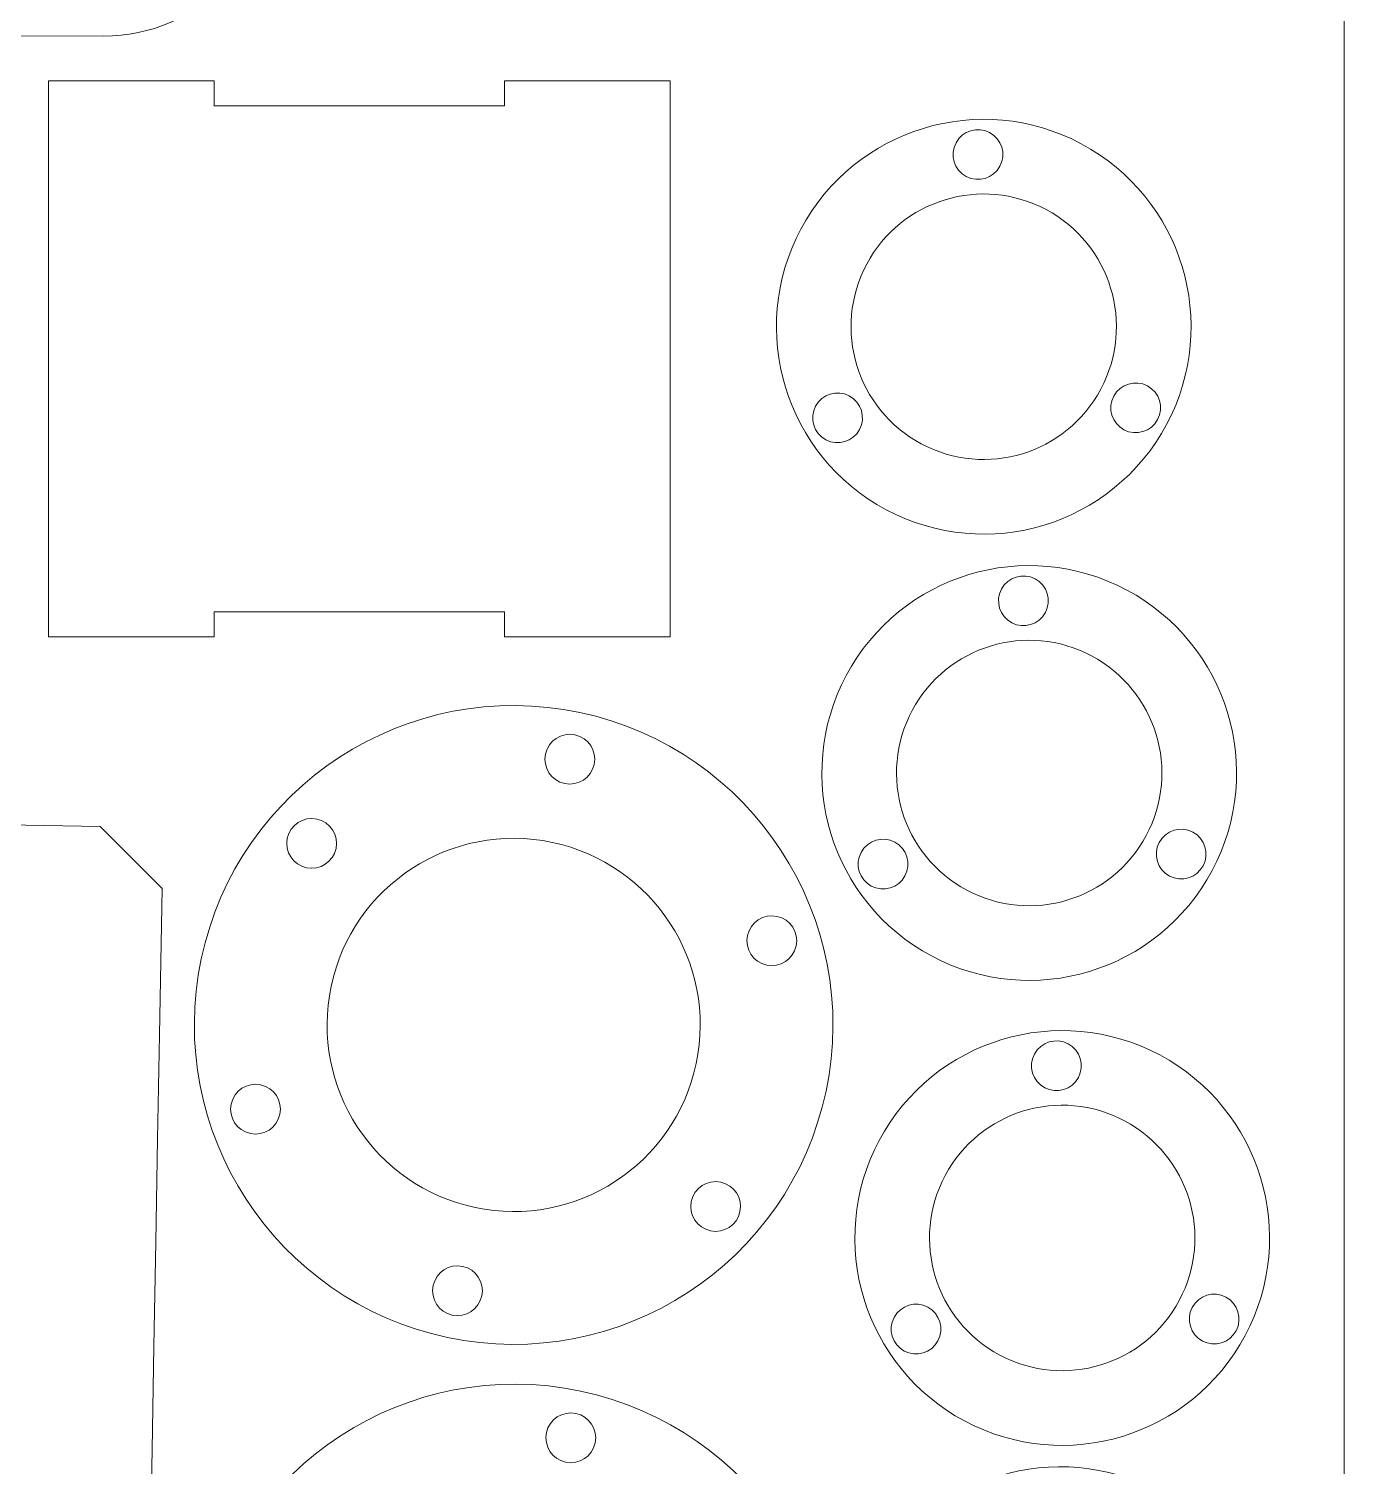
# Model space of a CAD drawing. Header units: millimetres. Extents: x -827 to 468, y -1652 to 1182.
# Drawn here: x 264.8 to 423.5, y 7.2 to 180.5 of the extents above; entities that cross this region are included whole.
import ezdxf

# ---------------------------------------------------------------- set-up
doc = ezdxf.new("R2010")
doc.units = ezdxf.units.MM
doc.header["$MEASUREMENT"] = 0
doc.layers.add('layer 1', color=7, linetype='Continuous')

msp = doc.modelspace()

# ---------------------------------------------------------------- linework, layer by layer
at = {"layer": 'layer 1', "color": 250, "lineweight": 20}
msp.add_lwpolyline([(-826.5205, -390.3173), (423.4795, -390.3173), (423.4795, 609.6827), (-826.5205, 609.6827), (-826.5205, -390.3173)], close=True, dxfattribs=at)
for points, knots in [([(142.1619, 221.0992), (142.1619, 221.0992), (273.9243, 220.9476), (273.9243, 220.9476), (273.9243, 220.9476), (285.275, 220.9345), (294.5512, 211.637), (294.5381, 200.2863), (294.5381, 200.2863), (294.5381, 200.2863), (294.5381, 200.2863), (294.5381, 200.2863), (294.5381, 200.2863), (294.525, 188.9357), (285.2274, 179.6541), (273.8768, 179.6726), (273.8768, 179.6726), (273.8768, 179.6726), (253.9306, 179.705), (253.9306, 179.705), (253.9306, 179.705), (249.2756, 179.7525), (245.6248, 178.2379), (242.9113, 175.2653), (242.9113, 175.2653), (242.9113, 175.2653), (237.4868, 169.7354), (237.4868, 169.7354), (237.4868, 169.7354), (234.2256, 166.7553), (230.3712, 165.0006), (225.7113, 164.9101), (225.7113, 164.9101), (225.7113, 164.9101), (198.336, 165.1734), (198.336, 165.1734), (198.336, 165.1734), (195.0648, 165.1898), (192.1624, 166.3399), (189.6616, 168.724), (189.6616, 168.724), (189.6616, 168.724), (182.3327, 175.9904), (182.3327, 175.9904), (182.3327, 175.9904), (179.36, 178.5258), (175.9688, 179.6141), (172.3135, 179.7895), (172.3135, 179.7895), (172.3135, 179.7895), (142.1143, 179.8242), (142.1143, 179.8242), (142.1143, 179.8242), (133.2925, 179.8344), (125.7246, 185.4535), (122.7963, 193.2856), (122.7963, 193.2856), (124.8064, 192.4183), (127.0537, 192.0207), (129.3877, 192.2211), (129.3877, 192.2211), (136.9288, 192.8686), (142.5173, 199.5068), (141.8698, 207.0479), (141.8698, 207.0479), (141.3933, 212.5977), (137.6722, 217.0895), (132.7345, 218.817), (132.7345, 218.817), (135.5655, 220.2779), (138.7719, 221.1031), (142.1619, 221.0992)], [0, 0, 0, 0, 0.05263158, 0.05263158, 0.05263158, 0.05263158, 0.10526316, 0.10526316, 0.10526316, 0.10526316, 0.15789474, 0.15789474, 0.15789474, 0.15789474, 0.21052632, 0.21052632, 0.21052632, 0.21052632, 0.26315789, 0.26315789, 0.26315789, 0.26315789, 0.31578947, 0.31578947, 0.31578947, 0.31578947, 0.36842105, 0.36842105, 0.36842105, 0.36842105, 0.42105263, 0.42105263, 0.42105263, 0.42105263, 0.47368421, 0.47368421, 0.47368421, 0.47368421, 0.52631579, 0.52631579, 0.52631579, 0.52631579, 0.57894737, 0.57894737, 0.57894737, 0.57894737, 0.63157895, 0.63157895, 0.63157895, 0.63157895, 0.68421053, 0.68421053, 0.68421053, 0.68421053, 0.73684211, 0.73684211, 0.73684211, 0.73684211, 0.78947368, 0.78947368, 0.78947368, 0.78947368, 0.84210526, 0.84210526, 0.84210526, 0.84210526, 0.89473684, 0.89473684, 0.89473684, 0.89473684, 1, 1, 1, 1]), ([(278.9303, -34.2065), (278.9303, -34.2065), (279.5597, 1.0118), (279.5597, 1.0118), (279.5597, 1.0118), (279.5597, 1.0118), (279.7069, 9.2469), (279.7069, 9.2469), (279.7069, 9.2469), (279.7069, 9.2469), (279.9302, 21.7449), (279.9302, 21.7449), (279.9302, 21.7449), (279.9302, 21.7449), (280.1536, 34.2429), (280.1536, 34.2429), (280.1536, 34.2429), (280.1536, 34.2429), (280.3769, 46.7409), (280.3769, 46.7409), (280.3769, 46.7409), (280.3769, 46.7409), (280.6003, 59.2389), (280.6003, 59.2389), (280.6003, 59.2389), (280.6003, 59.2389), (280.7581, 68.0699), (280.7581, 68.0699), (280.7581, 68.0699), (280.7581, 68.0699), (280.9159, 76.9009), (280.9159, 76.9009), (280.9159, 76.9009), (280.9159, 76.9009), (277.1762, 80.6359), (277.1762, 80.6359), (277.1762, 80.6359), (277.1762, 80.6359), (273.4364, 84.3709), (273.4364, 84.3709), (273.4364, 84.3709), (273.4364, 84.3709), (239.7477, 84.973), (239.7477, 84.973), (239.7477, 84.973), (239.7477, 84.973), (206.059, 85.575), (206.059, 85.575), (206.059, 85.575), (206.059, 85.575), (168.565, 86.2451), (168.565, 86.2451), (168.565, 86.2451), (168.565, 86.2451), (131.071, 86.9152), (131.071, 86.9152), (131.071, 86.9152), (131.071, 86.9152), (93.577, 87.5852), (93.577, 87.5852), (93.577, 87.5852), (93.577, 87.5852), (56.0829, 88.2553), (56.0829, 88.2553), (56.0829, 88.2553), (56.0829, 88.2553), (23.2314, 88.8424), (23.2314, 88.8424), (23.2314, 88.8424), (23.2314, 88.8424), (-9.6202, 89.4295), (-9.6202, 89.4295), (-9.6202, 89.4295), (-9.6202, 89.4295), (-14.3345, 85.4926), (-14.3345, 85.4926), (-14.3345, 85.4926), (-14.3345, 85.4926), (-19.0488, 81.5558), (-19.0488, 81.5558), (-19.0488, 81.5558), (-19.0488, 81.5558), (-19.2003, 73.0776), (-19.2003, 73.0776), (-19.2003, 73.0776), (-19.2003, 73.0776), (-19.3518, 64.5994), (-19.3518, 64.5994), (-19.3518, 64.5994), (-19.3518, 64.5994), (-19.5752, 52.1014), (-19.5752, 52.1014), (-19.5752, 52.1014), (-19.5752, 52.1014), (-19.7985, 39.6034), (-19.7985, 39.6034), (-19.7985, 39.6034), (-19.7985, 39.6034), (-20.0219, 27.1054), (-20.0219, 27.1054), (-20.0219, 27.1054), (-20.0219, 27.1054), (-20.2452, 14.6074), (-20.2452, 14.6074), (-20.2452, 14.6074), (-20.2452, 14.6074), (-20.3908, 6.4604), (-20.3908, 6.4604), (-20.3908, 6.4604), (-20.3908, 6.4604), (-21.0186, -28.6698), (-21.0186, -28.6698), (-21.0186, -28.6698), (-21.0186, -28.6698), (-16.807, -33.0974), (-16.807, -33.0974), (-16.807, -33.0974), (-16.807, -33.0974), (-12.8295, -53.9484), (-12.8295, -53.9484), (-12.8295, -53.9484), (-12.8295, -53.9484), (20.3751, -54.5417), (20.3751, -54.5417), (20.3751, -54.5417), (20.3751, -54.5417), (53.5797, -55.1353), (53.5797, -55.1353), (53.5797, -55.1353), (53.5797, -55.1353), (91.7901, -12.3988), (91.7901, -12.3988), (91.7901, -12.3988), (91.7901, -12.3988), (129.2841, -13.0689), (129.2841, -13.0689), (129.2841, -13.0689), (129.2841, -13.0689), (166.7781, -13.7389), (166.7781, -13.7389), (166.7781, -13.7389), (166.7781, -13.7389), (203.5557, -57.8154), (203.5557, -57.8154), (203.5557, -57.8154), (203.5557, -57.8154), (237.3326, -58.4191), (237.3326, -58.4191), (237.3326, -58.4191), (237.3326, -58.4191), (271.1095, -59.0227), (271.1095, -59.0227), (271.1095, -59.0227), (272.3739, -57.624), (273.8726, -39.8018), (275.137, -38.403), (275.137, -38.403), (276.4014, -37.0042), (277.6658, -35.6053), (278.9303, -34.2065)], [0, 0, 0, 0, 0.02439024, 0.02439024, 0.02439024, 0.02439024, 0.04878049, 0.04878049, 0.04878049, 0.04878049, 0.07317073, 0.07317073, 0.07317073, 0.07317073, 0.09756098, 0.09756098, 0.09756098, 0.09756098, 0.12195122, 0.12195122, 0.12195122, 0.12195122, 0.14634146, 0.14634146, 0.14634146, 0.14634146, 0.17073171, 0.17073171, 0.17073171, 0.17073171, 0.19512195, 0.19512195, 0.19512195, 0.19512195, 0.2195122, 0.2195122, 0.2195122, 0.2195122, 0.24390244, 0.24390244, 0.24390244, 0.24390244, 0.26829268, 0.26829268, 0.26829268, 0.26829268, 0.29268293, 0.29268293, 0.29268293, 0.29268293, 0.31707317, 0.31707317, 0.31707317, 0.31707317, 0.34146341, 0.34146341, 0.34146341, 0.34146341, 0.36585366, 0.36585366, 0.36585366, 0.36585366, 0.3902439, 0.3902439, 0.3902439, 0.3902439, 0.41463415, 0.41463415, 0.41463415, 0.41463415, 0.43902439, 0.43902439, 0.43902439, 0.43902439, 0.46341463, 0.46341463, 0.46341463, 0.46341463, 0.48780488, 0.48780488, 0.48780488, 0.48780488, 0.51219512, 0.51219512, 0.51219512, 0.51219512, 0.53658537, 0.53658537, 0.53658537, 0.53658537, 0.56097561, 0.56097561, 0.56097561, 0.56097561, 0.58536585, 0.58536585, 0.58536585, 0.58536585, 0.6097561, 0.6097561, 0.6097561, 0.6097561, 0.63414634, 0.63414634, 0.63414634, 0.63414634, 0.65853659, 0.65853659, 0.65853659, 0.65853659, 0.68292683, 0.68292683, 0.68292683, 0.68292683, 0.70731707, 0.70731707, 0.70731707, 0.70731707, 0.73170732, 0.73170732, 0.73170732, 0.73170732, 0.75609756, 0.75609756, 0.75609756, 0.75609756, 0.7804878, 0.7804878, 0.7804878, 0.7804878, 0.80487805, 0.80487805, 0.80487805, 0.80487805, 0.82926829, 0.82926829, 0.82926829, 0.82926829, 0.85365854, 0.85365854, 0.85365854, 0.85365854, 0.87804878, 0.87804878, 0.87804878, 0.87804878, 0.90243902, 0.90243902, 0.90243902, 0.90243902, 0.92682927, 0.92682927, 0.92682927, 0.92682927, 0.95121951, 0.95121951, 0.95121951, 0.95121951, 1, 1, 1, 1])]:
    msp.add_open_spline(points, degree=3, knots=knots, dxfattribs=at)
at = {"layer": 'layer 1', "color": 142, "lineweight": 9}
msp.add_open_spline([(287.2088, 171.2487), (287.2088, 171.2487), (322.2088, 171.2487), (322.2088, 171.2487), (322.2088, 171.2487), (322.2088, 171.2487), (322.2088, 174.2486), (322.2088, 174.2486), (322.2088, 174.2486), (322.2088, 174.2486), (342.2088, 174.2486), (342.2088, 174.2486), (342.2088, 174.2486), (342.2088, 174.2486), (342.2088, 169.2236), (342.2088, 169.2236), (342.2088, 169.2236), (342.2088, 169.2236), (342.2088, 112.2736), (342.2088, 112.2736), (342.2088, 112.2736), (342.2088, 112.2736), (342.2088, 107.2486), (342.2088, 107.2486), (342.2088, 107.2486), (342.2088, 107.2486), (322.2088, 107.2486), (322.2088, 107.2486), (322.2088, 107.2486), (322.2088, 107.2486), (322.2088, 110.2485), (322.2088, 110.2485), (322.2088, 110.2485), (322.2088, 110.2485), (287.2088, 110.2485), (287.2088, 110.2485), (287.2088, 110.2485), (287.2088, 110.2485), (287.2088, 107.2486), (287.2088, 107.2486), (287.2088, 107.2486), (287.2088, 107.2486), (267.2088, 107.2486), (267.2088, 107.2486), (267.2088, 107.2486), (267.2088, 107.2486), (267.2088, 112.2736), (267.2088, 112.2736), (267.2088, 112.2736), (267.2088, 112.2736), (267.2088, 169.2236), (267.2088, 169.2236), (267.2088, 169.2236), (267.2088, 169.2236), (267.2088, 174.2486), (267.2088, 174.2486), (267.2088, 174.2486), (267.2088, 174.2486), (287.2088, 174.2486), (287.2088, 174.2486), (287.2088, 174.2486), (287.2088, 174.2486), (287.2088, 171.2487), (287.2088, 171.2487)], degree=3, knots=[0, 0, 0, 0, 0.05882353, 0.05882353, 0.05882353, 0.05882353, 0.11764706, 0.11764706, 0.11764706, 0.11764706, 0.17647059, 0.17647059, 0.17647059, 0.17647059, 0.23529412, 0.23529412, 0.23529412, 0.23529412, 0.29411765, 0.29411765, 0.29411765, 0.29411765, 0.35294118, 0.35294118, 0.35294118, 0.35294118, 0.41176471, 0.41176471, 0.41176471, 0.41176471, 0.47058824, 0.47058824, 0.47058824, 0.47058824, 0.52941176, 0.52941176, 0.52941176, 0.52941176, 0.58823529, 0.58823529, 0.58823529, 0.58823529, 0.64705882, 0.64705882, 0.64705882, 0.64705882, 0.70588235, 0.70588235, 0.70588235, 0.70588235, 0.76470588, 0.76470588, 0.76470588, 0.76470588, 0.82352941, 0.82352941, 0.82352941, 0.82352941, 0.88235294, 0.88235294, 0.88235294, 0.88235294, 1, 1, 1, 1], dxfattribs=at)
at = {"layer": 'layer 1', "color": 250, "lineweight": 9}
for points in [[(391.7697, 166.6815), (403.9518, 160.1828), (408.5591, 145.0391), (402.0605, 132.8569), (402.0605, 132.8569), (395.5618, 120.6748), (380.4181, 116.0675), (368.2359, 122.5661), (368.2359, 122.5661), (356.0538, 129.0648), (351.4465, 144.2085), (357.9451, 156.3907), (357.9451, 156.3907), (364.4438, 168.5728), (379.5875, 173.1801), (391.7697, 166.6815)], [(380.7177, 168.0296), (382.1796, 167.2497), (382.7324, 165.4326), (381.9526, 163.9707), (381.9526, 163.9707), (381.1727, 162.5088), (379.3556, 161.9559), (377.8936, 162.7358), (377.8936, 162.7358), (376.4316, 163.5157), (375.8788, 165.3328), (376.6587, 166.7947), (376.6587, 166.7947), (377.4386, 168.2566), (379.2557, 168.8095), (380.7177, 168.0296)], [(387.5336, 158.7407), (395.3302, 154.5816), (398.2789, 144.8896), (394.1197, 137.093), (394.1197, 137.093), (389.9606, 129.2964), (380.2686, 126.3477), (372.472, 130.5069), (372.472, 130.5069), (364.6754, 134.666), (361.7267, 144.358), (365.8859, 152.1546), (365.8859, 152.1546), (370.045, 159.9512), (379.737, 162.8999), (387.5336, 158.7407)], [(363.7865, 136.2877), (365.2485, 135.5078), (365.8012, 133.6907), (365.0214, 132.2288), (365.0214, 132.2288), (364.2415, 130.7669), (362.4244, 130.214), (360.9624, 130.9939), (360.9624, 130.9939), (359.5004, 131.7738), (358.9477, 133.5909), (359.7275, 135.0528), (359.7275, 135.0528), (360.5074, 136.5147), (362.3245, 137.0676), (363.7865, 136.2877)], [(399.7403, 137.4948), (401.2023, 136.7149), (401.7551, 134.8978), (400.9752, 133.4359), (400.9752, 133.4359), (400.1954, 131.974), (398.3783, 131.4211), (396.9163, 132.201), (396.9163, 132.201), (395.4543, 132.9809), (394.9015, 134.798), (395.6814, 136.2599), (395.6814, 136.2599), (396.4613, 137.7218), (398.2784, 138.2747), (399.7403, 137.4948)], [(397.2531, 112.8809), (409.4352, 106.3822), (414.0425, 91.2385), (407.5439, 79.0563), (407.5439, 79.0563), (401.0452, 66.8742), (385.9015, 62.2669), (373.7193, 68.7655), (373.7193, 68.7655), (361.5372, 75.2642), (356.9299, 90.4079), (363.4285, 102.5901), (363.4285, 102.5901), (369.9272, 114.7722), (385.0709, 119.3795), (397.2531, 112.8809)], [(386.2011, 114.229), (387.663, 113.4491), (388.2158, 111.632), (387.436, 110.1701), (387.436, 110.1701), (386.6561, 108.7082), (384.839, 108.1553), (383.377, 108.9352), (383.377, 108.9352), (381.915, 109.7151), (381.3622, 111.5322), (382.1421, 112.9941), (382.1421, 112.9941), (382.922, 114.456), (384.7391, 115.0089), (386.2011, 114.229)], [(393.017, 104.9401), (400.8136, 100.781), (403.7623, 91.089), (399.6031, 83.2924), (399.6031, 83.2924), (395.444, 75.4958), (385.752, 72.5471), (377.9554, 76.7063), (377.9554, 76.7063), (370.1588, 80.8654), (367.2101, 90.5574), (371.3693, 98.354), (371.3693, 98.354), (375.5284, 106.1506), (385.2204, 109.0993), (393.017, 104.9401)], [(369.2699, 82.4871), (370.7319, 81.7072), (371.2846, 79.8901), (370.5048, 78.4282), (370.5048, 78.4282), (369.7249, 76.9663), (367.9078, 76.4134), (366.4458, 77.1933), (366.4458, 77.1933), (364.9838, 77.9732), (364.4311, 79.7903), (365.2109, 81.2522), (365.2109, 81.2522), (365.9908, 82.7141), (367.8079, 83.267), (369.2699, 82.4871)], [(405.2237, 83.6942), (406.6857, 82.9143), (407.2385, 81.0972), (406.4586, 79.6353), (406.4586, 79.6353), (405.6788, 78.1734), (403.8617, 77.6205), (402.3997, 78.4004), (402.3997, 78.4004), (400.9377, 79.1803), (400.3849, 80.9974), (401.1648, 82.4593), (401.1648, 82.4593), (401.9447, 83.9212), (403.7618, 84.4741), (405.2237, 83.6942)], [(401.231, 56.8281), (413.4131, 50.3294), (418.0204, 35.1857), (411.5218, 23.0035), (411.5218, 23.0035), (405.0231, 10.8214), (389.8794, 6.2141), (377.6972, 12.7127), (377.6972, 12.7127), (365.5151, 19.2114), (360.9078, 34.3551), (367.4064, 46.5373), (367.4064, 46.5373), (373.9051, 58.7194), (389.0488, 63.3267), (401.231, 56.8281)], [(390.179, 58.1762), (391.6409, 57.3963), (392.1937, 55.5792), (391.4139, 54.1173), (391.4139, 54.1173), (390.634, 52.6554), (388.8169, 52.1025), (387.3549, 52.8824), (387.3549, 52.8824), (385.8929, 53.6623), (385.3401, 55.4794), (386.12, 56.9413), (386.12, 56.9413), (386.8999, 58.4032), (388.717, 58.9561), (390.179, 58.1762)], [(396.9949, 48.8873), (404.7915, 44.7282), (407.7402, 35.0362), (403.581, 27.2396), (403.581, 27.2396), (399.4219, 19.443), (389.7299, 16.4943), (381.9333, 20.6535), (381.9333, 20.6535), (374.1367, 24.8126), (371.188, 34.5046), (375.3472, 42.3012), (375.3472, 42.3012), (379.5063, 50.0978), (389.1983, 53.0465), (396.9949, 48.8873)], [(409.2016, 27.6414), (410.6636, 26.8615), (411.2164, 25.0444), (410.4365, 23.5825), (410.4365, 23.5825), (409.6567, 22.1206), (407.8396, 21.5677), (406.3776, 22.3476), (406.3776, 22.3476), (404.9156, 23.1275), (404.3628, 24.9446), (405.1427, 26.4065), (405.1427, 26.4065), (405.9226, 27.8684), (407.7397, 28.4213), (409.2016, 27.6414)], [(373.2478, 26.4343), (374.7098, 25.6544), (375.2625, 23.8373), (374.4827, 22.3754), (374.4827, 22.3754), (373.7028, 20.9135), (371.8857, 20.3606), (370.4237, 21.1405), (370.4237, 21.1405), (368.9617, 21.9204), (368.409, 23.7375), (369.1888, 25.1994), (369.1888, 25.1994), (369.9687, 26.6613), (371.7858, 27.2142), (373.2478, 26.4343)], [(400.9695, 4.245), (413.1516, -2.2537), (417.7589, -17.3974), (411.2603, -29.5796), (411.2603, -29.5796), (404.7616, -41.7617), (389.6179, -46.369), (377.4357, -39.8704), (377.4357, -39.8704), (365.2536, -33.3717), (360.6463, -18.228), (367.1449, -6.0458), (367.1449, -6.0458), (373.6436, 6.1363), (388.7873, 10.7436), (400.9695, 4.245)]]:
    msp.add_open_spline(points, degree=3, knots=[0, 0, 0, 0, 0.2, 0.2, 0.2, 0.2, 0.4, 0.4, 0.4, 0.4, 0.6, 0.6, 0.6, 0.6, 1, 1, 1, 1], dxfattribs=at)
at = {"layer": 'layer 1', "color": 114, "lineweight": 20}
for points in [[(360.9825, 52.4851), (356.5833, 31.6823), (336.1528, 18.3845), (315.35, 22.7838), (315.35, 22.7838), (294.5471, 27.183), (281.2493, 47.6134), (285.6486, 68.4163), (285.6486, 68.4163), (290.0478, 89.2191), (310.4782, 102.5169), (331.2811, 98.1176), (331.2811, 98.1176), (352.084, 93.7184), (365.3817, 73.288), (360.9825, 52.4851)], [(333.0258, 91.8677), (332.6829, 90.2467), (331.0909, 89.2105), (329.47, 89.5533), (329.47, 89.5533), (327.849, 89.896), (326.8128, 91.4881), (327.1555, 93.1091), (327.1555, 93.1091), (327.4983, 94.73), (329.0904, 95.7663), (330.7113, 95.4234), (330.7113, 95.4234), (332.3323, 95.0806), (333.3685, 93.4886), (333.0258, 91.8677)], [(301.892, 81.7153), (301.5492, 80.0944), (299.9571, 79.0581), (298.3362, 79.4009), (298.3362, 79.4009), (296.7152, 79.7437), (295.679, 81.3357), (296.0218, 82.9567), (296.0218, 82.9567), (296.3646, 84.5777), (297.9567, 85.6139), (299.5775, 85.271), (299.5775, 85.271), (301.1985, 84.9283), (302.2347, 83.3362), (301.892, 81.7153)], [(345.3239, 55.7965), (342.7534, 43.6417), (330.8163, 35.8719), (318.6614, 38.4423), (318.6614, 38.4423), (306.5065, 41.0128), (298.7367, 52.9499), (301.3072, 65.1049), (301.3072, 65.1049), (303.8776, 77.2597), (315.8148, 85.0296), (327.9697, 82.4591), (327.9697, 82.4591), (340.1245, 79.8886), (347.8944, 67.9515), (345.3239, 55.7965)], [(357.3844, 69.9824), (357.0415, 68.3615), (355.4496, 67.3252), (353.8286, 67.668), (353.8286, 67.668), (352.2076, 68.0108), (351.1714, 69.6028), (351.5142, 71.2238), (351.5142, 71.2238), (351.857, 72.8448), (353.449, 73.8809), (355.07, 73.5382), (355.07, 73.5382), (356.6909, 73.1954), (357.7272, 71.6033), (357.3844, 69.9824)], [(295.1169, 49.6776), (294.774, 48.0567), (293.1821, 47.0205), (291.5611, 47.3633), (291.5611, 47.3633), (289.9401, 47.706), (288.9039, 49.2981), (289.2467, 50.9191), (289.2467, 50.9191), (289.5895, 52.5399), (291.1815, 53.5762), (292.8025, 53.2334), (292.8025, 53.2334), (294.4234, 52.8907), (295.4597, 51.2986), (295.1169, 49.6776)], [(350.6088, 37.9426), (350.266, 36.3217), (348.674, 35.2854), (347.0531, 35.6282), (347.0531, 35.6282), (345.4321, 35.9709), (344.3958, 37.563), (344.7386, 39.184), (344.7386, 39.184), (345.0815, 40.8049), (346.6734, 41.8412), (348.2944, 41.4983), (348.2944, 41.4983), (349.9154, 41.1556), (350.9516, 39.5635), (350.6088, 37.9426)], [(319.4755, 27.7924), (319.1328, 26.1714), (317.5407, 25.1352), (315.9197, 25.478), (315.9197, 25.478), (314.2988, 25.8208), (313.2625, 27.4128), (313.6053, 29.0337), (313.6053, 29.0337), (313.9482, 30.6547), (315.5401, 31.6909), (317.1611, 31.3482), (317.1611, 31.3482), (318.782, 31.0054), (319.8183, 29.4133), (319.4755, 27.7924)]]:
    msp.add_open_spline(points, degree=3, knots=[0, 0, 0, 0, 0.2, 0.2, 0.2, 0.2, 0.4, 0.4, 0.4, 0.4, 0.6, 0.6, 0.6, 0.6, 1, 1, 1, 1], dxfattribs=at)
at = {"layer": 'layer 1', "color": 242, "lineweight": 20}
for points in [[(361.0968, -29.3247), (356.6976, -50.1275), (336.2671, -63.4253), (315.4643, -59.026), (315.4643, -59.026), (294.6614, -54.6268), (281.3636, -34.1964), (285.7629, -13.3935), (285.7629, -13.3935), (290.1621, 7.4093), (310.5925, 20.7071), (331.3954, 16.3078), (331.3954, 16.3078), (352.1983, 11.9086), (365.4961, -8.5218), (361.0968, -29.3247)], [(333.1401, 10.0579), (332.7972, 8.4369), (331.2053, 7.4007), (329.5843, 7.7434), (329.5843, 7.7434), (327.9633, 8.0862), (326.9271, 9.6783), (327.2698, 11.2992), (327.2698, 11.2992), (327.6126, 12.9202), (329.2047, 13.9564), (330.8256, 13.6136), (330.8256, 13.6136), (332.4466, 13.2708), (333.4829, 11.6788), (333.1401, 10.0579)]]:
    msp.add_open_spline(points, degree=3, knots=[0, 0, 0, 0, 0.2, 0.2, 0.2, 0.2, 0.4, 0.4, 0.4, 0.4, 0.6, 0.6, 0.6, 0.6, 1, 1, 1, 1], dxfattribs=at)

doc.saveas('drawing.dxf')
